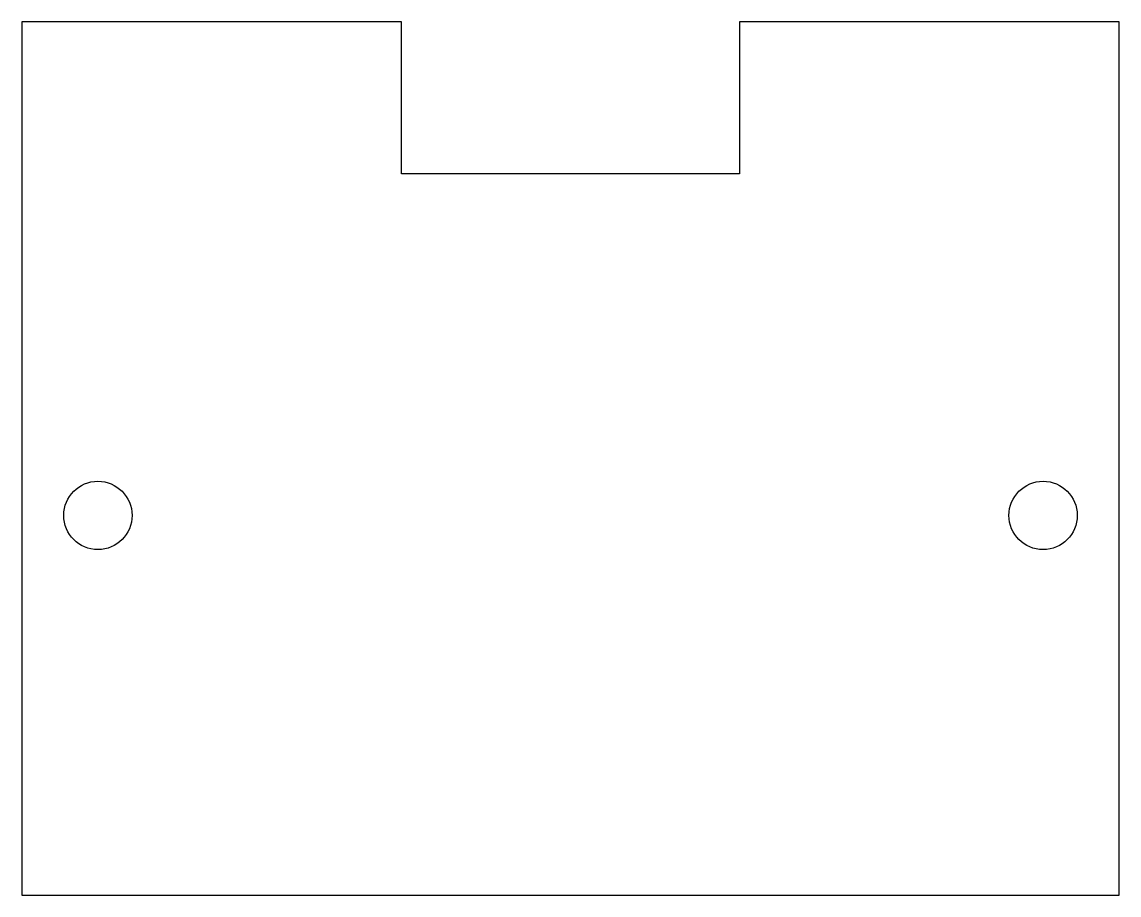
# Model space of a CAD drawing. Header units: millimetres. Extents: x 40 to 68.9, y -25 to -2.
import ezdxf

# ---------------------------------------------------------------- set-up
doc = ezdxf.new("R2010")
doc.units = ezdxf.units.MM
doc.layers.get('0').update_dxf_attribs({"linetype": 'CONTINUOUS'})

msp = doc.modelspace()

# ---------------------------------------------------------------- linework, layer by layer
msp.add_lwpolyline([(40, -25), (68.9, -25), (68.9, -2), (58.9, -2), (58.9, -6), (50, -6), (50, -2), (40, -2)], close=True)
for centre in [(42, -15), (66.9, -15)]:
    msp.add_circle(centre, 0.9)

doc.saveas('drawing.dxf')
